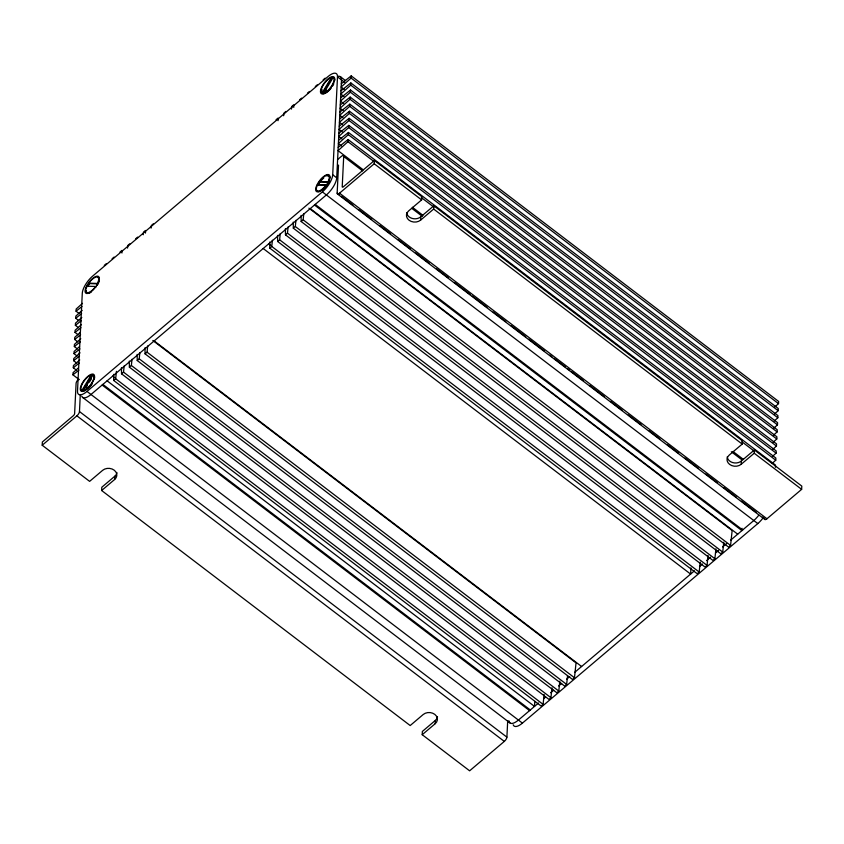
<?xml version="1.0" encoding="UTF-8"?>
<svg xmlns="http://www.w3.org/2000/svg" width="844" height="844" viewBox="0 0 844 844"><rect width="100%" height="100%" fill="white"/><g stroke="black" fill="none" stroke-linecap="round" stroke-linejoin="round"><path stroke-width="1.27" d="M507.708 720.618L506.896 737.139A3.65 1.414 -52.7 0 1 504.311 741.412L469.623 770.815L422.211 734.702L435.219 723.677A8.197 6.573 2.8 0 0 434.787 714.372A8.197 6.573 2.8 0 0 423.192 714.52L410.184 725.545L101.639 490.512L114.647 479.487A8.197 6.573 2.8 0 0 114.214 470.182A8.197 6.573 2.8 0 0 102.63 470.33L89.622 481.365L42.2 445.242L42.358 441.982L73.333 415.723A1.825 0.707 -52.7 0 0 74.62 413.581L76.097 383.334A3.65 1.414 -52.7 0 1 78.682 379.061M79.241 379.642L72.953 374.852L73.059 372.679L78.481 367.794M76.445 370.168L73.301 367.773L73.407 365.6L79.726 359.913M76.793 363.099L73.65 360.704L73.755 358.531L80.075 352.834M77.131 356.031L73.998 353.636L74.103 351.463L79.515 346.578M77.479 348.962L74.335 346.567L74.441 344.384L80.771 338.697M77.827 341.883L74.683 339.488L74.789 337.315L80.212 332.441M78.175 334.815L75.032 332.42L75.137 330.247L81.457 324.55M78.524 327.746L75.38 325.351L75.485 323.178L81.805 317.481M78.861 320.667L75.717 318.283L75.833 316.099L82.153 310.413M79.209 313.599L76.065 311.204L76.171 309.031L82.501 303.334M42.2 445.242L76.888 415.839A3.65 1.414 -52.7 0 0 79.473 411.555L80.275 395.034M101.639 490.512L101.797 487.252L114.805 476.227A8.197 6.573 2.8 0 0 116.936 472.577M114.647 479.487L114.805 476.227M86.985 391.437L322.366 191.894A14.58 5.665 -52.7 0 0 332.705 174.782L337.494 76.878A14.58 5.665 -52.7 0 0 328.01 76.572L92.629 276.125A14.58 5.665 -52.7 0 0 82.29 293.227L77.5 391.141A14.58 5.665 -52.7 0 0 86.985 391.437L522.425 723.118L757.806 523.575A14.58 5.665 -52.7 0 0 762.828 518.205M81.741 396.152A14.58 5.665 -52.7 0 0 90.994 394.486L326.375 194.943A14.58 5.665 -52.7 0 0 336.714 177.841L341.503 79.927A14.58 5.665 -52.7 0 0 337.959 76.308M339.246 194.7L337.157 193.107L338.518 165.15L337.927 165.129M337.484 159.664L341.324 156.414A3.65 1.414 -52.7 0 1 343.698 156.488L342.221 186.735A1.825 0.707 -52.7 0 0 343.402 186.767L374.377 160.508L421.789 196.631L421.631 199.891L408.623 210.926A8.197 6.573 2.8 0 0 409.055 220.231A8.197 6.573 2.8 0 0 420.65 220.084L433.658 209.048L433.816 205.788L742.361 440.811L742.203 444.081L729.195 455.106A8.197 6.573 2.8 0 0 729.627 464.411A8.197 6.573 2.8 0 0 741.211 464.263L754.219 453.239L754.378 449.968L801.8 486.091L801.642 489.351L766.953 518.765A3.65 1.414 -52.7 0 1 764.58 518.68L762.491 517.087M363.184 169.792L338.043 150.643L347.981 141.697L348.087 139.524L775.509 465.097L775.404 467.27M341.535 145.959L338.391 143.564L348.329 134.629L348.435 132.445L775.858 458.028L775.752 460.202L772.144 463.451M341.883 138.891L338.739 136.496L348.677 127.549L348.783 125.376L776.206 450.949L776.1 453.133L772.482 456.382M342.221 131.822L339.077 129.427L349.015 120.481L349.121 118.308L776.554 443.881L776.448 446.054L772.83 449.314M342.569 124.754L339.425 122.359L349.363 113.412L349.469 111.229L776.902 436.812L776.796 438.986L773.178 442.235M342.917 117.675L339.773 115.28L349.711 106.333L349.817 104.16L777.24 429.744L777.134 431.917L773.526 435.166M343.265 110.606L340.121 108.211L350.06 99.265L350.165 97.092L777.588 422.665L777.482 424.848L773.874 428.098M343.603 103.538L340.47 101.143L350.397 92.196L350.513 90.023L777.936 415.596L777.83 417.769L774.212 421.029M343.951 96.459L340.807 94.074L350.745 85.128L350.851 82.944L778.284 408.528L778.179 410.701L774.56 413.95M344.299 89.39L341.155 86.995L351.093 78.049L351.199 75.876L778.632 401.459L778.516 403.632L774.908 406.882M337.157 193.107A3.65 1.414 -52.7 0 0 339.531 193.181L374.208 163.778L374.377 160.508M420.65 220.084L420.808 216.813L433.816 205.788M422.211 734.702L422.369 731.431L435.377 720.407A8.197 6.573 2.8 0 0 437.508 716.756M435.219 723.677L435.377 720.407M534.769 701.438L534.526 706.417L107.104 380.834M690.93 567.864L690.624 574.078L263.191 248.505M741.211 464.263L741.37 460.993L754.378 449.968M742.024 528.281L741.908 530.602L314.485 205.029M127.549 248.073L127.813 245.446L129.797 243.768M143.248 234.759L143.501 232.142L145.484 230.454L145.495 233.06M151.097 228.112L151.35 225.485L153.334 223.808M283.658 115.733L283.911 113.107L285.894 111.429M291.496 109.076L291.76 106.46L293.744 104.772L293.754 107.378M544.137 694.443L543.093 704.36L541.12 706.048L113.687 380.465L115.67 378.787L116.451 371.349M551.987 687.797L550.942 697.714L548.959 699.391L121.536 373.818L123.519 372.13L124.163 365.937M559.825 681.14L558.791 691.057L556.808 692.745L129.385 367.161L131.358 365.484L132.012 359.28M567.548 675.727L566.64 684.41L564.657 686.088L137.224 360.515L139.207 358.827L139.861 352.634M152.806 340.491L576.041 662.878L574.479 677.753L572.496 679.441L145.073 353.858L147.056 352.18L147.7 345.977M700.235 562.115L699.191 572.032L697.207 573.709L269.785 248.136L271.768 246.459L272.412 240.255M708.074 555.457L707.04 565.374L705.056 567.062L277.634 241.479L279.617 239.802L280.261 233.609M715.923 548.811L714.889 558.728L712.906 560.405L285.472 234.832L287.456 233.155L288.11 226.952M723.772 542.154L722.728 552.081L720.755 553.759L293.322 228.175L295.305 226.498L295.959 220.305M308.904 208.162L732.138 530.549L730.577 545.424L728.594 547.102L301.171 221.529L303.154 219.851L303.798 213.648M95.572 286.475L86.995 286.2L86.71 286.738A9.558 3.714 -52.7 0 0 87.407 292.752A9.558 3.714 -52.7 0 0 95.214 287.013L96.11 286.876M88.831 283.173L97.398 283.447L97.693 282.909A9.558 3.714 -52.7 0 0 96.997 276.895A9.558 3.714 -52.7 0 0 89.19 282.634L89.358 283.584L97.936 283.858L97.134 285.367M326.174 184.836L317.597 184.562L317.312 185.11A9.558 3.714 -52.7 0 0 317.998 191.124A9.558 3.714 -52.7 0 0 325.805 185.374L327.725 183.739L328.527 182.22L327.999 181.808L319.422 181.544L319.792 180.996A9.558 3.714 -52.7 0 1 327.588 175.257A9.558 3.714 -52.7 0 1 328.284 181.27L327.999 181.808M317.597 184.562L318.125 184.973L319.96 181.945L328.527 182.22M81.9 390.445L91.247 374.979L93.462 375.432L92.924 375.031L83.577 390.498L84.115 390.899L81.646 390.361A9.558 3.714 -52.7 0 1 83.018 382.596A9.558 3.714 -52.7 0 1 90.899 375.042L91.247 374.979M82.438 390.846L91.785 375.38M86.12 387.586L87.449 385.381M89.453 382.068L91.458 378.756M322.07 92.977L331.418 77.521L333.633 77.975L333.095 77.574L323.748 93.04L324.286 93.441L321.817 92.903A9.558 3.714 -52.7 0 1 323.189 85.138A9.558 3.714 -52.7 0 1 331.08 77.585L331.418 77.521M322.608 93.389L331.956 77.922M324.951 92.334L326.29 90.129M89.358 283.584L87.533 286.601L86.995 286.2M104.266 265.396L106.249 263.718M112.115 258.749L114.098 257.072M119.964 252.092L121.947 250.415L121.958 253.01M135.652 238.789L137.635 237.111M276.062 119.764L278.045 118.076L278.056 120.681M299.609 99.803L301.582 98.126M307.448 93.156L309.431 91.468M315.297 86.499L317.281 84.822M323.147 79.842L325.13 78.165M538.535 703.01L518.416 720.069A14.58 5.665 -52.7 0 1 508.964 720.829M543.568 698.748L545.583 697.038M550.615 692.776L553.632 690.223M558.654 685.961L561.671 683.397M566.704 679.135L569.721 676.571M574.753 672.309L694.454 570.829M699.486 566.567L702.503 564.014M706.523 560.606L710.553 557.188M715.575 552.925L718.592 550.372M722.622 546.954L726.642 543.547M730.672 540.139L753.808 520.516A14.58 5.665 -52.7 0 0 758.819 515.156M341.314 83.735L351.199 75.876M340.965 90.804L350.851 82.944M340.628 97.883L350.513 90.023M76.065 311.204L81.995 306.488M340.28 104.951L350.165 97.092M75.717 318.283L81.657 313.567M339.932 112.02L349.817 104.16M75.38 325.351L81.309 320.636M339.583 119.088L349.469 111.229M75.032 332.42L80.961 327.704M339.246 126.167L349.121 118.308M74.683 339.488L80.613 334.783M338.898 133.236L348.783 125.376M74.335 346.567L80.264 341.852M338.549 140.304L348.435 132.445M73.998 353.636L79.927 348.92M338.201 147.373L348.087 139.524M73.65 360.704L79.579 355.989M73.301 367.773L79.23 363.068M72.953 374.852L78.882 370.136M323.748 93.04L324.096 92.977A9.558 3.714 -52.7 0 0 331.977 85.413A9.558 3.714 -52.7 0 0 333.348 77.648L333.095 77.574M83.577 390.498L83.925 390.434A9.558 3.714 -52.7 0 0 91.806 382.87A9.558 3.714 -52.7 0 0 93.178 375.105L92.924 375.031M318.125 184.973L326.702 185.247M351.093 78.049L778.516 403.632M340.385 76.698L345.629 80.686M350.745 85.128L778.179 410.701M337.494 76.878L344.647 82.322M350.397 92.196L777.83 417.769M350.06 99.265L777.482 424.848M349.711 106.333L777.134 431.917M349.363 113.412L776.796 438.986M349.015 120.481L776.448 446.054M348.677 127.549L776.1 453.133M348.329 134.629L775.752 460.202M347.981 141.697L374.166 161.647M421.314 197.549L433.89 207.128M741.887 441.739L754.452 451.308M374.208 163.778L421.631 199.891M433.658 209.048L742.203 444.081M754.219 453.239L801.642 489.351M412.421 207.297L422.897 215.273M732.993 451.477L743.469 459.463M343.698 156.488L362.551 170.847M411.788 208.352L422.264 216.338M731.315 451.74L741.792 459.716M332.705 174.782L336.714 177.841M339.531 193.181L766.953 518.765M341.345 196.304L352.866 205.081M359.154 209.861L371.729 219.44M380.106 225.823L390.582 233.809M397.914 239.39L410.49 248.969M415.723 252.957L429.343 263.328M436.675 268.919L448.206 277.697M454.483 282.476L470.203 294.451M472.292 296.044L486.967 307.216M493.244 312.006L505.82 321.585M511.063 325.573L525.728 336.745M528.871 339.14L544.58 351.104M549.824 355.102L551.913 356.695M554.012 358.289L565.533 367.066M567.632 368.659L569.721 370.263M571.821 371.856L583.341 380.633M589.629 385.423L604.293 396.596M610.581 401.385L622.102 410.163M628.39 414.942L640.965 424.521M649.342 430.904L659.818 438.891M667.15 444.471L678.681 453.249M684.959 458.039L698.579 468.409M705.911 474.001L717.442 482.779M723.719 487.558L736.295 497.137M741.538 501.125L756.203 512.297M337.431 193.909L764.864 519.493M319.422 181.544L319.96 181.945M322.366 191.894L757.806 523.575M315.223 204.396L742.657 529.969M310.276 208.595L737.698 534.178M303.154 219.851L730.577 545.424M295.305 226.498L722.728 552.081M287.456 233.155L714.889 558.728M279.617 239.802L707.04 565.374M268.856 243.789L270.956 245.393M271.768 246.459L699.191 572.032M97.398 283.447L97.936 283.858M154.178 340.923L581.6 666.507M147.056 352.18L574.479 677.753M139.207 358.827L566.64 684.41M131.358 365.484L558.791 691.057M123.519 372.13L550.942 697.714M112.758 376.129L114.858 377.722M115.67 378.787L543.093 704.36M102.884 384.41L530.317 709.983M102.145 385.043L529.568 710.616M82.628 397.418L510.05 722.991M79.473 411.555L506.896 737.139M76.888 415.839L504.311 741.412M301.086 215.431L301.171 221.529M293.248 222.088L293.322 228.175M285.399 228.735L285.472 234.832M277.549 235.392L277.634 241.479M269.7 242.038L269.785 248.136M144.989 347.77L145.073 353.858M137.15 354.417L137.224 360.515M129.301 361.063L129.385 367.161M121.452 367.72L121.536 373.818M113.613 374.367L113.687 380.465M331.745 78.091A9.558 3.714 -52.7 0 1 334.751 80.275M333.739 83.872A9.558 3.714 -52.7 0 1 332.652 85.93M331.259 87.976A9.558 3.714 -52.7 0 1 324.075 93.663A9.558 3.714 -52.7 0 1 322.049 89.633M522.425 723.118A14.58 5.665 -52.7 0 1 513.173 724.785M91.574 375.548A9.558 3.714 -52.7 0 1 94.285 379.399M92.481 383.387A9.558 3.714 -52.7 0 1 87.797 388.947M83.292 391.173A9.558 3.714 -52.7 0 1 81.731 390.044M326.955 175.995A9.558 3.714 -52.7 0 1 329.962 178.19M329.666 179.856A9.558 3.714 -52.7 0 1 321.511 190.638M319.971 191.398A9.558 3.714 -52.7 0 1 317.112 190.491M317.977 185.617A9.558 3.714 -52.7 0 1 323.737 177.989M97.661 277.402A9.558 3.714 -52.7 0 1 98.358 283.415M90.92 292.267A9.558 3.714 -52.7 0 1 89.38 293.026M88.082 293.258A9.558 3.714 -52.7 0 1 86.373 290.842M88.472 285.188A9.558 3.714 -52.7 0 1 89.865 283.141M420.808 216.813A8.197 6.573 2.8 0 1 412.146 218.417A8.197 6.573 2.8 0 1 406.629 212.688M741.37 460.993A8.197 6.573 2.8 0 1 732.719 462.596A8.197 6.573 2.8 0 1 727.201 456.868M321.743 190.037A10.476 4.072 -52.7 0 0 329.424 175.13A10.476 4.072 -52.7 0 0 317.217 184.393A10.476 4.072 -52.7 0 0 321.743 190.037M86.362 389.59A10.476 4.072 -52.7 0 0 94.043 374.673A10.476 4.072 -52.7 0 0 81.826 383.946A10.476 4.072 -52.7 0 0 86.362 389.59M326.533 92.133A10.476 4.072 -52.7 0 0 334.213 77.215A10.476 4.072 -52.7 0 0 321.997 86.489A10.476 4.072 -52.7 0 0 326.533 92.133M91.152 291.676A10.476 4.072 -52.7 0 0 98.832 276.758A10.476 4.072 -52.7 0 0 86.615 286.032A10.476 4.072 -52.7 0 0 91.152 291.676"/></g></svg>
